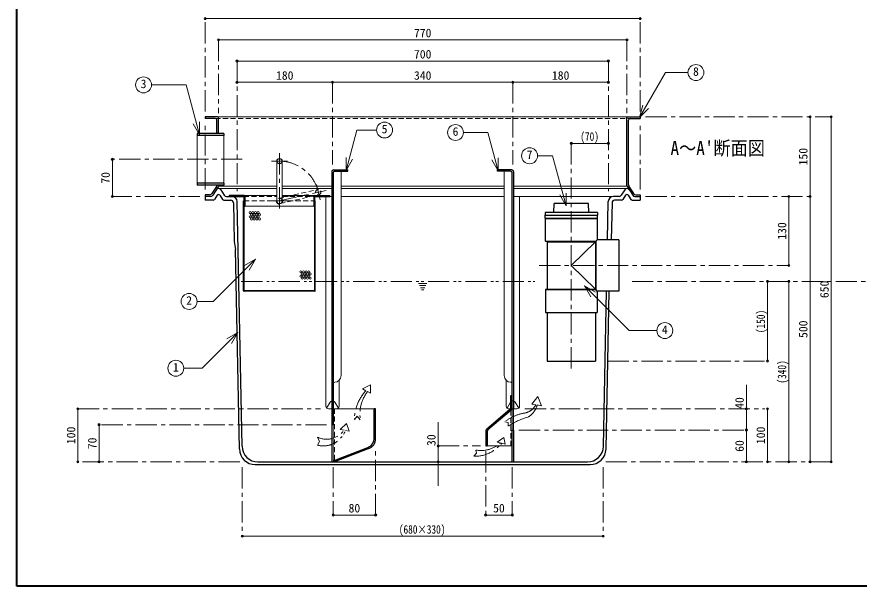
# Model space of a CAD drawing. Units: millimetres at full size, sheet at 1:8. Extents: x -1694 to 1546, y -1136 to 1112.
# Drawn here: x -1694 to -107, y -1136 to -64 of the extents above; entities that cross this region are included whole.
import ezdxf
from ezdxf.enums import TextEntityAlignment as Align

# ---------------------------------------------------------------- set-up
doc = ezdxf.new("R2010")
doc.units = ezdxf.units.MM
doc.header["$LTSCALE"] = 8
doc.header["$PDMODE"] = 32
doc.header["$PDSIZE"] = 4
for name, pattern in [('CHAIN1', [8, 5, -1, 1, -1]), ('DASHED1', [1.8, 1.2, -0.6]), ('DOUBLE_CHAIN1', [8.8, 5, -1, 0.6, -0.6, 0.6, -1])]:
    doc.linetypes.add(name, pattern=pattern)
doc.layers.add('0-0_ﾚｲﾔ1', color=4, linetype='Continuous', lineweight=9)
doc.styles.add('ＭＳ ゴシック', font='')
doc.styles.get('ＭＳ ゴシック').set_extended_font_data('MS Gothic')

msp = doc.modelspace()

# ---------------------------------------------------------------- linework, layer by layer
at = {"layer": '0-0_ﾚｲﾔ1', "color": 1, "lineweight": 40}
for p, q in [((-1694.208, -1136.131), (-1694.208, 1111.869)), ((1545.792, -1136.131), (-1694.208, -1136.131))]:
    msp.add_line(p, q, dxfattribs=at)
at = {"layer": '0-0_ﾚｲﾔ1'}
for p, q in [((-1339.208, -67.131), (-519.208, -67.131)), ((-544.208, -107.131), (-1314.208, -107.131)), ((-1279.208, -147.131), (-579.208, -147.131)), ((-1315.708, -252.131), (-542.708, -252.131)), ((-199.208, -402.131), (-199.208, -252.131)), ((-159.208, -252.131), (-159.208, -902.131)), ((-579.208, -302.131), (-649.208, -302.131)), ((-1514.208, -332.131), (-1514.208, -402.131)), ((-1314.406, -382.725), (-1204.208, -382.725)), ((-1314.208, -387.131), (-1204.318, -387.131)), ((-1194.208, -382.725), (-1100.458, -382.725)), ((-1194.208, -387.131), (-1100.458, -387.131)), ((-1082.958, -382.725), (-775.458, -382.725)), ((-1082.958, -387.131), (-775.458, -387.131)), ((-757.958, -382.725), (-544.011, -382.725)), ((-757.958, -387.131), (-544.208, -387.131)), ((-1265.708, -400.631), (-1204.318, -400.631)), ((-1194.318, -400.631), (-1132.708, -400.631)), ((-1111.797, -797.131), (-1111.797, -402.131)), ((-1104.208, -402.131), (-1100.458, -402.131)), ((-1082.958, -402.131), (-775.458, -402.131)), ((-757.958, -402.131), (-569.406, -402.131)), ((-746.62, -797.131), (-746.62, -402.131)), ((-239.208, -402.131), (-239.208, -532.131)), ((-199.208, -902.131), (-199.208, -402.131)), ((-1264.208, -420.631), (-1134.208, -420.631)), ((-279.208, -712.131), (-279.208, -562.131)), ((-239.208, -562.131), (-239.208, -902.131)), ((-1086.62, -797.131), (-1086.62, -748.47)), ((-771.797, -797.131), (-771.797, -748.47)), ((-319.208, -842.131), (-319.208, -757.131)), ((-1110.333, -800.666), (-1103.467, -789.51)), ((-1088.084, -800.666), (-1094.95, -789.51)), ((-770.333, -800.666), (-763.467, -789.51)), ((-748.084, -800.666), (-754.95, -789.51)), ((-1579.208, -902.131), (-1579.208, -802.131)), ((-1106.797, -802.131), (-1100.458, -802.131)), ((-763.533, -802.131), (-766.797, -802.131)), ((-751.62, -802.131), (-757.958, -802.131)), ((-279.208, -802.131), (-279.208, -902.131)), ((-1539.208, -832.131), (-1539.208, -902.131)), ((-900.208, -827.131), (-900.208, -947.131)), ((-319.208, -902.131), (-319.208, -842.131)), ((-1017.958, -1002.131), (-1097.958, -1002.131)), ((-760.458, -1002.131), (-810.458, -1002.131)), ((-589.208, -1042.131), (-1269.208, -1042.131))]:
    msp.add_line(p, q, dxfattribs=at)
at = {"layer": '0-0_ﾚｲﾔ1', "linetype": 'CHAIN1'}
for p, q in [((-1339.208, -242.131), (-1339.208, -67.131)), ((-519.208, -242.131), (-519.208, -67.131)), ((-1314.208, -107.131), (-1314.208, -245.131)), ((-544.208, -107.131), (-544.208, -245.131)), ((-1279.208, -147.131), (-1279.208, -392.131)), ((-579.208, -147.131), (-579.208, -392.131)), ((-1099.208, -187.131), (-1099.208, -342.131)), ((-759.208, -187.131), (-759.208, -342.131)), ((-509.208, -252.131), (-159.208, -252.131)), ((-1339.208, -389.131), (-1339.208, -265.131)), ((-519.208, -389.131), (-519.208, -265.131)), ((-649.208, -302.131), (-649.208, -732.131)), ((-1269.208, -332.131), (-1514.208, -332.131)), ((-1199.208, -320.631), (-1199.208, -426.631)), ((-1214.208, -335.631), (-1184.208, -335.631)), ((-1122.751, -408.578), (-1129.422, -379.329)), ((-1199.208, -410.631), (-1111.462, -390.618)), ((-1349.208, -402.131), (-1514.208, -402.131)), ((-1215.208, -410.631), (-1183.208, -410.631)), ((-509.208, -402.131), (-199.208, -402.131)), ((-709.708, -532.131), (-239.208, -532.131)), ((-534.708, -562.131), (-24.208, -562.131)), ((-580.708, -712.131), (-279.208, -712.131)), ((-1579.208, -802.131), (-1121.797, -802.131)), ((-736.62, -802.131), (-284.208, -802.131)), ((-1110.458, -832.131), (-1539.208, -832.131)), ((-747.958, -842.131), (-319.208, -842.131)), ((-900.208, -872.131), (-820.458, -872.131)), ((-1017.958, -1002.131), (-1017.958, -878.426)), ((-810.458, -882.131), (-810.458, -1002.131)), ((-1274.208, -902.131), (-1579.208, -902.131)), ((-584.208, -902.131), (-159.208, -902.131)), ((-1269.208, -912.131), (-1269.208, -1042.131)), ((-1097.958, -911.788), (-1097.958, -1002.131)), ((-760.458, -912.131), (-760.458, -1002.131)), ((-589.208, -912.131), (-589.208, -1042.131))]:
    msp.add_line(p, q, dxfattribs=at)
at = {"layer": '0-0_ﾚｲﾔ1', "color": 7, "lineweight": 18}
for p, q in [((-520.596, -253.248), (-471.802, -168.734)), ((-471.802, -168.734), (-429.228, -168.734)), ((-1440.402, -191.968), (-1375.181, -191.968)), ((-1350.033, -285.822), (-1375.181, -191.968)), ((-520.596, -253.248), (-514.385, -230.066)), ((-520.596, -253.248), (-503.626, -236.278)), ((-1350.033, -285.822), (-1362.033, -265.037)), ((-1350.033, -285.822), (-1350.033, -261.822)), ((-852.364, -281.673), (-806.452, -281.673)), ((-787.157, -353.681), (-806.452, -281.673)), ((-1354.208, -377.131), (-1354.208, -287.131)), ((-1304.208, -287.131), (-1304.208, -377.131)), ((-1073.728, -352.929), (-1073.728, -328.929)), ((-1073.728, -352.929), (-1061.728, -332.144)), ((-787.157, -353.681), (-799.157, -332.896)), ((-787.157, -353.681), (-787.157, -329.681)), ((-712.769, -325.481), (-684.294, -325.481)), ((-659.012, -419.837), (-684.294, -325.481)), ((-1204.208, -335.631), (-1204.208, -410.631)), ((-1194.208, -335.631), (-1194.208, -410.631)), ((-1082.958, -354.631), (-1082.958, -739.631)), ((-775.458, -739.631), (-775.458, -354.631)), ((-659.012, -419.837), (-659.012, -395.837)), ((-659.012, -419.837), (-671.012, -399.052)), ((-1244.471, -520.189), (-1324.155, -599.873)), ((-1244.471, -520.189), (-1265.256, -532.189)), ((-1244.471, -520.189), (-1256.471, -540.974)), ((-624.306, -570.299), (-603.521, -582.299)), ((-624.306, -570.299), (-612.306, -591.083)), ((-1354.52, -599.873), (-1324.155, -599.873)), ((-1277.533, -658.612), (-1344.645, -725.723)), ((-1277.533, -658.612), (-1298.318, -670.612)), ((-1277.533, -658.612), (-1289.533, -679.396)), ((-1379.532, -725.723), (-1344.645, -725.723)), ((-1020.458, -802.131), (-1097.958, -802.131)), ((-760.458, -842.131), (-760.458, -802.131)), ((-757.958, -842.131), (-757.958, -802.131)), ((-1100.458, -902.131), (-1100.458, -832.131)), ((-1097.958, -901.788), (-1097.958, -832.131)), ((-807.958, -872.131), (-760.458, -872.131))]:
    msp.add_line(p, q, dxfattribs=at)
at = {"layer": '0-0_ﾚｲﾔ1', "color": 5, "lineweight": 25}
for p, q in [((-1339.208, -252.131), (-1339.208, -255.131)), ((-1315.708, -252.131), (-1339.208, -252.131)), ((-1314.208, -283.631), (-1314.208, -253.631)), ((-544.208, -381.333), (-544.208, -253.631)), ((-542.708, -252.131), (-519.208, -252.131)), ((-519.208, -252.131), (-519.208, -255.131)), ((-1320.208, -255.131), (-1339.208, -255.131)), ((-1317.208, -283.631), (-1317.208, -258.131)), ((-541.208, -380.463), (-541.208, -258.131)), ((-538.208, -255.131), (-519.208, -255.131)), ((-1304.208, -283.631), (-1354.208, -283.631)), ((-1354.208, -283.631), (-1354.208, -287.131)), ((-1304.208, -283.631), (-1304.208, -287.131)), ((-1304.208, -287.131), (-1354.208, -287.131)), ((-1100.458, -355.131), (-1100.458, -832.131)), ((-1097.958, -357.631), (-1097.958, -832.131)), ((-1097.458, -352.131), (-1070.458, -352.131)), ((-1094.958, -354.631), (-1070.458, -354.631)), ((-1070.458, -354.631), (-1070.458, -352.131)), ((-787.958, -354.631), (-787.958, -352.131)), ((-760.958, -352.131), (-787.958, -352.131)), ((-763.458, -354.631), (-787.958, -354.631)), ((-760.458, -802.131), (-760.458, -357.631)), ((-757.958, -355.131), (-757.958, -802.131)), ((-1304.208, -377.131), (-1354.208, -377.131)), ((-1354.208, -377.131), (-1354.208, -380.631)), ((-1304.208, -380.631), (-1354.208, -380.631)), ((-1314.208, -381.333), (-1314.208, -380.631)), ((-1304.208, -377.131), (-1304.208, -380.631)), ((-1317.984, -383.137), (-1326.635, -396.805)), ((-1314.984, -384.007), (-1324.984, -399.805)), ((-1309.984, -389.456), (-1303.433, -399.805)), ((-548.433, -389.456), (-554.984, -399.805)), ((-543.433, -384.007), (-533.433, -399.805)), ((-540.433, -383.137), (-531.782, -396.805)), ((-1339.208, -399.131), (-1339.208, -409.131)), ((-1330.86, -399.131), (-1339.208, -399.131)), ((-1329.208, -402.131), (-1339.208, -402.131)), ((-1324.254, -409.131), (-1339.208, -409.131)), ((-1316.743, -399.875), (-1321.719, -407.735)), ((-1311.674, -399.875), (-1306.698, -407.735)), ((-1304.163, -409.131), (-1290.971, -409.131)), ((-1299.208, -402.131), (-1266.458, -402.131)), ((-1269.796, -872.731), (-1279.012, -411.931)), ((-1266.708, -410.631), (-1265.708, -410.631)), ((-1266.708, -579.631), (-1266.708, -410.631)), ((-1265.708, -579.131), (-1265.708, -402.881)), ((-1264.208, -402.131), (-1264.208, -420.631)), ((-1134.208, -402.131), (-1134.208, -420.631)), ((-1132.708, -400.631), (-1104.208, -400.631)), ((-1132.708, -579.131), (-1132.708, -402.881)), ((-1132.708, -410.631), (-1131.708, -410.631)), ((-1131.958, -402.131), (-1104.208, -402.131)), ((-1131.708, -579.631), (-1131.708, -410.631)), ((-1104.208, -402.131), (-1104.208, -400.631)), ((-580.838, -483.631), (-579.404, -411.931)), ((-559.208, -402.131), (-569.406, -402.131)), ((-554.254, -409.131), (-567.446, -409.131)), ((-546.743, -399.875), (-551.719, -407.735)), ((-541.674, -399.875), (-536.698, -407.735)), ((-534.163, -409.131), (-519.208, -409.131)), ((-529.208, -402.131), (-519.208, -402.131)), ((-527.557, -399.131), (-519.208, -399.131)), ((-519.208, -399.131), (-519.208, -409.131)), ((-1265.708, -420.631), (-1264.208, -420.631)), ((-1134.318, -420.631), (-1132.708, -420.631)), ((-682.208, -432.631), (-681.708, -415.631)), ((-616.708, -415.631), (-681.708, -415.631)), ((-616.208, -432.631), (-616.708, -415.631)), ((-572.445, -414.031), (-573.837, -483.631)), ((-698.708, -432.631), (-698.708, -437.131)), ((-599.708, -432.631), (-698.708, -432.631)), ((-698.708, -437.131), (-599.708, -437.131)), ((-698.708, -443.131), (-599.708, -443.131)), ((-697.708, -443.631), (-600.708, -443.631)), ((-697.708, -486.631), (-697.708, -443.631)), ((-600.708, -443.631), (-600.708, -483.631)), ((-599.708, -432.631), (-599.708, -437.131)), ((-599.708, -443.131), (-599.708, -437.631)), ((-697.708, -486.631), (-602.708, -486.631)), ((-694.708, -487.631), (-697.708, -486.631)), ((-694.708, -487.631), (-603.708, -487.631)), ((-694.708, -487.631), (-694.708, -576.631)), ((-603.708, -487.631), (-602.708, -486.631)), ((-603.708, -487.631), (-603.708, -576.631)), ((-600.708, -483.631), (-602.708, -486.631)), ((-602.708, -486.631), (-602.708, -577.631)), ((-559.708, -483.631), (-600.708, -483.631)), ((-559.708, -483.631), (-559.708, -580.631)), ((-1274.697, -877.731), (-1282.209, -502.131)), ((-1132.708, -580.631), (-1265.708, -580.631)), ((-1133.208, -579.631), (-1265.208, -579.631)), ((-694.708, -576.631), (-697.708, -577.631)), ((-697.708, -577.631), (-602.708, -577.631)), ((-697.708, -577.631), (-697.708, -620.631)), ((-694.708, -576.631), (-603.708, -576.631)), ((-603.708, -576.631), (-602.708, -577.631)), ((-600.708, -580.631), (-602.708, -577.631)), ((-600.708, -580.631), (-600.708, -620.631)), ((-559.708, -580.631), (-600.708, -580.631)), ((-588.62, -872.731), (-582.778, -580.631)), ((-583.719, -877.731), (-577.777, -580.631)), ((-697.708, -620.631), (-600.708, -620.631)), ((-603.708, -620.631), (-603.708, -712.131)), ((-762.958, -777.131), (-760.458, -777.131)), ((-762.958, -799.805), (-762.958, -777.131)), ((-1017.958, -802.131), (-1020.458, -802.131)), ((-1020.458, -856.713), (-1020.458, -802.131)), ((-1017.958, -858.426), (-1017.958, -802.131)), ((-764.738, -803.629), (-808.679, -840.632)), ((-762.238, -804.792), (-806.179, -841.795)), ((-760.458, -802.131), (-757.958, -802.131)), ((-1097.958, -832.131), (-1100.458, -832.131)), ((-810.458, -844.457), (-810.458, -872.131)), ((-807.958, -845.62), (-807.958, -872.131)), ((-760.458, -842.131), (-757.958, -842.131)), ((-760.458, -902.131), (-760.458, -842.131)), ((-757.958, -842.131), (-757.958, -902.131)), ((-810.458, -872.131), (-807.958, -872.131)), ((-1033.239, -875.365), (-1096.68, -899.923)), ((-1030.739, -877.078), (-1095.458, -902.131)), ((-1239.802, -902.131), (-618.614, -902.131)), ((-1097.958, -901.788), (-1097.958, -902.131)), ((-1244.703, -907.131), (-613.713, -907.131))]:
    msp.add_line(p, q, dxfattribs=at)
at = {"layer": '0-0_ﾚｲﾔ1', "linetype": 'DASHED1'}
for p, q in [((-1320.208, -255.131), (-538.208, -255.131)), ((-1200.32, -405.756), (-1127.198, -389.079)), ((-1266.458, -402.131), (-1204.208, -402.131)), ((-1265.708, -410.631), (-1215.208, -410.631)), ((-1198.097, -415.506), (-1124.974, -398.828)), ((-1194.208, -402.131), (-1131.958, -402.131)), ((-1183.208, -410.631), (-1132.708, -410.631)), ((-1100.458, -802.131), (-1097.958, -802.131)), ((-1095.458, -802.131), (-1095.458, -902.131)), ((-760.458, -802.131), (-763.533, -802.131)), ((-762.958, -872.131), (-762.958, -799.805))]:
    msp.add_line(p, q, dxfattribs=at)
at = {"layer": '0-0_ﾚｲﾔ1', "linetype": 'DOUBLE_CHAIN1'}
for p, q in [((-1271.207, -562.131), (-717.708, -562.131)), ((-937.208, -566.131), (-921.208, -566.131)), ((-935.208, -570.131), (-923.208, -570.131)), ((-933.208, -574.131), (-925.208, -574.131)), ((-931.208, -578.131), (-927.208, -578.131)), ((-1042.99, -764.631), (-1036.224, -768.184)), ((-1033.331, -769.702), (-1027.711, -772.653)), ((-723.634, -793.164), (-712.163, -779.047)), ((-723.634, -793.164), (-715.95, -794.448)), ((-705.229, -796.239), (-712.163, -779.047)), ((-713.426, -794.869), (-705.229, -796.239)), ((-1057.887, -822.309), (-1052.54, -816.198)), ((-1046.81, -822.691), (-1052.54, -816.198)), ((-1084.65, -841.326), (-1077.549, -842.47)), ((-774.447, -826.538), (-768.338, -828.163)), ((-768.31, -835.062), (-768.338, -828.163)), ((-1127.431, -855.616), (-1123.453, -863.606)), ((-1074.947, -842.889), (-1067.544, -844.082)), ((-788.644, -864.889), (-776.307, -855.988)), ((-773.559, -868.588), (-776.307, -855.988)), ((-1127.813, -870.513), (-1123.453, -863.606)), ((-788.644, -864.889), (-782.516, -866.392)), ((-780.374, -866.917), (-773.559, -868.588)), ((-827.864, -885.552), (-832.912, -891.454)), ((-828.968, -879.814), (-827.864, -885.552))]:
    msp.add_line(p, q, dxfattribs=at)
at = {"layer": '0-0_ﾚｲﾔ1'}
for points in [[(-579.208, -187.131), (-759.208, -187.131), (-1099.208, -187.131), (-1279.208, -187.131)], [(-603.708, -487.631), (-649.208, -532.131), (-603.708, -576.631)]]:
    msp.add_lwpolyline(points, dxfattribs=at)
at = {"layer": '0-0_ﾚｲﾔ1', "color": 7, "lineweight": 18}
for points in [[(-1073.728, -352.929), (-1053.387, -277.016), (-1016.146, -277.016)], [(-624.306, -570.299), (-539.825, -654.78), (-487.874, -654.78)]]:
    msp.add_lwpolyline(points, dxfattribs=at)
at = {"layer": '0-0_ﾚｲﾔ1', "color": 5, "lineweight": 25}
for points in [[(-1265.708, -400.631), (-1294.208, -400.631), (-1294.208, -402.131)], [(-1285.972, -414.031), (-1284.51, -487.131), (-1282.209, -502.131)], [(-698.708, -443.131), (-698.708, -437.631), (-599.708, -437.631)], [(-694.708, -620.631), (-694.708, -712.131), (-603.708, -712.131)]]:
    msp.add_lwpolyline(points, dxfattribs=at)
at = {"layer": '0-0_ﾚｲﾔ1', "linetype": 'DOUBLE_CHAIN1'}
for points in [[(-1042.99, -764.631), (-1027.546, -757.048), (-1027.711, -772.653)], [(-1084.65, -841.326), (-1072.607, -829.566), (-1067.544, -844.082)]]:
    msp.add_lwpolyline(points, dxfattribs=at)
at = {"layer": '0-0_ﾚｲﾔ1', "color": 7, "lineweight": 18}
for centre in [(-414.228, -168.734), (-1455.402, -191.968), (-1001.146, -277.016), (-867.364, -281.673), (-727.769, -325.481), (-1369.52, -599.873), (-472.874, -654.78), (-1394.532, -725.723)]:
    msp.add_circle(centre, 15, dxfattribs=at)
at = {"layer": '0-0_ﾚｲﾔ1', "color": 5, "lineweight": 25}
msp.add_circle((-1199.208, -335.631), 5, dxfattribs=at)
at = {"layer": '0-0_ﾚｲﾔ1', "linetype": 'DASHED1'}
msp.add_circle((-1126.086, -393.953), 5, dxfattribs=at)
at = {"layer": '0-0_ﾚｲﾔ1'}
for centre in [(-1254.316, -432.528), (-1254.316, -440.528), (-1251.816, -436.528), (-1251.816, -444.528), (-1249.316, -432.528), (-1249.316, -440.528), (-1246.816, -436.528), (-1246.816, -444.528), (-1244.316, -432.528), (-1244.316, -440.528), (-1241.816, -436.528), (-1241.816, -444.528), (-1239.316, -432.528), (-1239.316, -440.528), (-1236.816, -436.528), (-1236.816, -444.528), (-1158.934, -544.157), (-1158.934, -552.157), (-1156.434, -548.157), (-1156.434, -556.157), (-1153.934, -544.157), (-1153.934, -552.157), (-1151.434, -548.157), (-1151.434, -556.157), (-1148.934, -544.157), (-1148.934, -552.157), (-1146.434, -548.157), (-1146.434, -556.157), (-1143.934, -544.157), (-1143.934, -552.157), (-1141.434, -548.157), (-1141.434, -556.157)]:
    msp.add_circle(centre, 2, dxfattribs=at)
at = {"layer": '0-0_ﾚｲﾔ1', "color": 5, "lineweight": 25}
for centre, radius, start, end in [((-1315.708, -253.631), 1.5, 0, 90), ((-542.708, -253.631), 1.5, 90, 180), ((-1320.208, -258.131), 3, 0, 90), ((-538.208, -258.131), 3, 90, 180), ((-1097.458, -355.131), 3, 90, 180), ((-1094.958, -357.631), 3, 90, 180), ((-763.458, -357.631), 3, 0, 90), ((-760.958, -355.131), 3, 0, 90), ((-1322.208, -380.463), 5, 327.66647, 358.07848), ((-536.208, -380.463), 5, 180, 212.33353), ((-1330.86, -394.131), 5, 270, 327.66647), ((-1314.208, -392.131), 5, 32.33353, 147.66647), ((-1319.208, -381.333), 5, 327.66647, 0), ((-544.208, -392.131), 5, 32.33353, 147.66647), ((-539.208, -381.333), 5, 180, 212.33353), ((-527.557, -394.131), 5, 212.33353, 270), ((-1329.208, -397.131), 5, 270, 327.66647), ((-1324.254, -406.131), 3, 270, 327.66647), ((-1314.208, -401.479), 3, 32.33353, 147.66647), ((-1304.163, -406.131), 3, 212.33353, 270), ((-1299.208, -397.131), 5, 212.33353, 270), ((-1290.971, -414.131), 5, 1.14576, 90), ((-1289.01, -412.131), 10, 1.14576, 90), ((-1266.458, -402.881), 0.75, 0, 90), ((-1265.708, -402.131), 1.5, 0, 90), ((-1132.708, -402.131), 1.5, 90, 180), ((-1131.958, -402.881), 0.75, 90, 180), ((-569.406, -412.131), 10, 90, 178.85424), ((-567.446, -414.131), 5, 90, 178.85424), ((-559.208, -397.131), 5, 270, 327.66647), ((-554.254, -406.131), 3, 270, 327.66647), ((-544.208, -401.479), 3, 32.33353, 147.66647), ((-534.163, -406.131), 3, 212.33353, 270), ((-529.208, -397.131), 5, 212.33353, 270), ((-1265.708, -579.631), 1, 180, 270), ((-1265.208, -579.131), 0.5, 180, 270), ((-1133.208, -579.131), 0.5, 270, 0), ((-1132.708, -579.631), 1, 270, 0), ((-767.958, -799.805), 5, 310.10091, 0), ((-765.458, -800.968), 5, 310.10091, 0), ((-805.458, -844.457), 5, 130.10091, 180), ((-1040.458, -856.713), 20, 291.16126, 0), ((-802.958, -845.62), 5, 130.10091, 180), ((-1239.802, -872.131), 30, 181.14576, 270), ((-1037.958, -858.426), 20, 291.16126, 0), ((-618.614, -872.131), 30, 270, 358.85424), ((-1244.703, -877.131), 30, 181.14576, 270), ((-613.713, -877.131), 30, 270, 358.85424), ((-1095.958, -901.788), 2, 111.16126, 180)]:
    msp.add_arc(centre, radius, start, end, dxfattribs=at)
at = {"layer": '0-0_ﾚｲﾔ1', "linetype": 'CHAIN1'}
msp.add_arc((-1199.208, -410.631), 75, 12.84791, 90, dxfattribs=at)
at = {"layer": '0-0_ﾚｲﾔ1', "linetype": 'DASHED1'}
for centre, radius, start, end in [((-1199.208, -410.631), 6, 180, 0), ((-1199.208, -410.631), 5, 0, 180), ((-1099.208, -792.131), 5, 75.52249, 104.47751), ((-759.208, -792.131), 5, 75.52249, 138.59038)]:
    msp.add_arc(centre, radius, start, end, dxfattribs=at)
at = {"layer": '0-0_ﾚｲﾔ1', "color": 7, "lineweight": 18}
for centre, radius, start, end in [((-1199.208, -410.631), 5, 180, 0), ((-1095.458, -739.631), 12.5, 271.84857, 0), ((-762.958, -739.631), 12.5, 180, 268.15143), ((-1094.958, -755.123), 3, 91.84857, 180), ((-763.458, -755.123), 3, 0, 88.15143)]:
    msp.add_arc(centre, radius, start, end, dxfattribs=at)
at = {"layer": '0-0_ﾚｲﾔ1', "linetype": 'DOUBLE_CHAIN1'}
for centre, radius, start, end in [((-979.274, -822.375), 78.613, 136.42158, 179.95188), ((-977.1, -812.215), 70.493, 142.90972, 188.54664), ((-741.769, -781.647), 28.818, 282.13657, 333.62764), ((-750.924, -784.476), 38.911, 300.93246, 344.50783), ((-723.3, -891.818), 82.931, 98.60685, 128.07888), ((-697.505, -939.673), 126.32, 105.33993, 124.09168), ((-1116.529, -827.709), 44.266, 255.23226, 339.94497), ((-1110.372, -819.138), 40.27, 244.93707, 324.59239), ((-830.843, -827.368), 64.119, 268.15037, 321.91669), ((-819.209, -826.494), 54.206, 259.62862, 312.60408)]:
    msp.add_arc(centre, radius, start, end, dxfattribs=at)
at = {"layer": '0-0_ﾚｲﾔ1'}
for centre, start, end in [((-1099.208, -792.131), 104.47751, 148.38993), ((-1099.208, -792.131), 31.61007, 75.52249), ((-759.208, -792.131), 138.59038, 148.38993), ((-759.208, -792.131), 31.61007, 75.52249), ((-1106.797, -797.131), 180, 270), ((-1091.62, -797.131), 270, 0), ((-766.797, -797.131), 180, 270), ((-751.62, -797.131), 270, 0)]:
    msp.add_arc(centre, 5, start, end, dxfattribs=at)
at = {"layer": '0-0_ﾚｲﾔ1', "color": 1}
for p in [(-1339.208, -67.131), (-519.208, -67.131), (-1314.208, -107.131), (-544.208, -107.131), (-1279.208, -147.131), (-579.208, -147.131), (-1279.208, -187.131), (-1099.208, -187.131), (-759.208, -187.131), (-579.208, -187.131), (-199.208, -252.131), (-159.208, -252.131), (-649.208, -302.131), (-579.208, -302.131), (-1514.208, -332.131), (-1514.208, -402.131), (-239.208, -402.131), (-199.208, -402.131), (-239.208, -532.131), (-279.208, -562.131), (-239.208, -562.131), (-279.208, -712.131), (-1579.208, -802.131), (-319.208, -802.131), (-279.208, -802.131), (-1539.208, -832.131), (-319.208, -842.131), (-900.208, -872.131), (-1579.208, -902.131), (-1539.208, -902.131), (-900.208, -902.131), (-319.208, -902.131), (-279.208, -902.131), (-239.208, -902.131), (-199.208, -902.131), (-159.208, -902.131), (-1097.958, -1002.131), (-1017.958, -1002.131), (-810.458, -1002.131), (-760.458, -1002.131), (-1269.208, -1042.131), (-589.208, -1042.131)]:
    msp.add_point(p, dxfattribs=at)

# ---------------------------------------------------------------- texts
at = {"layer": '0-0_ﾚｲﾔ1', "color": 7, "style": 'ＭＳ ゴシック'}
for s, p in [('770', (-945.708, -107.131)), ('700', (-945.708, -147.131)), ('180', (-1205.708, -187.131)), ('340', (-945.708, -187.131)), ('180', (-685.708, -187.131)), ('8', (-419.728, -179.734)), ('3', (-1460.902, -202.968)), ('5', (-1006.646, -288.016)), ('6', (-872.864, -292.673)), ('7', (-733.269, -336.481)), ('2', (-1375.02, -610.873)), ('4', (-478.374, -665.78)), ('1', (-1400.032, -736.723)), ('80', (-1068.958, -1002.131)), ('50', (-796.458, -1002.131))]:
    msp.add_text(s, height=16.13, dxfattribs=at).set_placement(p, align=Align.BOTTOM_LEFT)
for s, height, width, p in [('(70)', 16.13, 0.8, (-632.208, -302.131)), ("A～A'断面図", 26.39, 0.9, (-462.208, -332.131)), ('(680×330)', 16.13, 0.8, (-974.208, -1042.131))]:
    msp.add_text(s, height=height, dxfattribs=dict(at, width=width)).set_placement(p, align=Align.BOTTOM_LEFT)
for s, p in [('150', (-199.208, -343.631)), ('70', (-1514.208, -378.131)), ('130', (-239.208, -483.631)), ('650', (-159.208, -593.631)), ('500', (-199.208, -668.631)), ('40', (-319.208, -802.131)), ('100', (-1579.208, -868.631)), ('100', (-279.208, -868.631)), ('30', (-900.208, -872.131)), ('70', (-1539.208, -878.131)), ('60', (-319.208, -883.131))]:
    msp.add_text(s, height=16.13, rotation=90, dxfattribs=at).set_placement(p, align=Align.BOTTOM_LEFT)
at = {"layer": '0-0_ﾚｲﾔ1', "color": 7, "style": 'ＭＳ ゴシック', "width": 0.8}
for s, p in [('(150)', (-279.208, -659.631)), ('(340)', (-239.208, -754.631))]:
    msp.add_text(s, height=16.13, rotation=90, dxfattribs=at).set_placement(p, align=Align.BOTTOM_LEFT)

doc.saveas('drawing.dxf')
